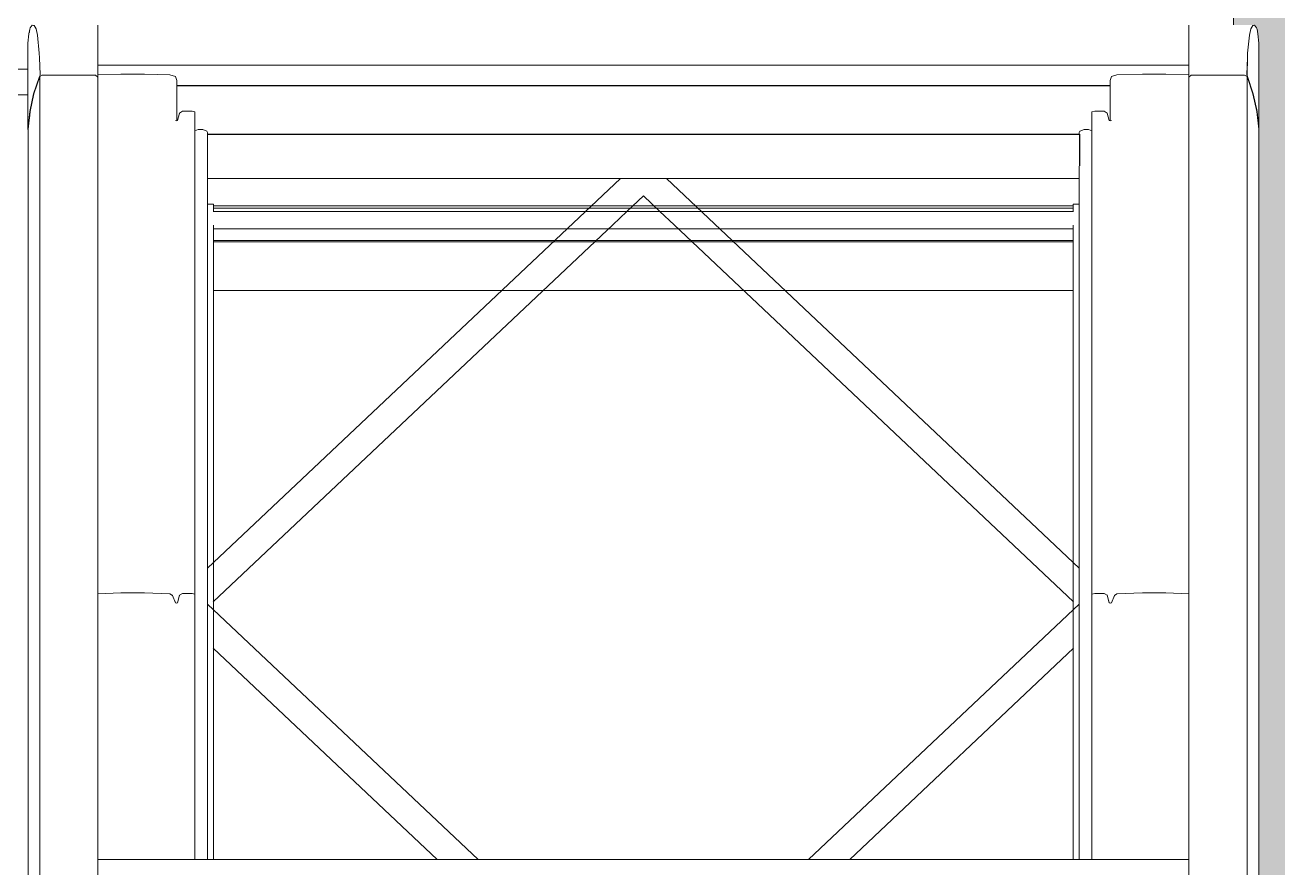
# Model space of a CAD drawing. Header units: metres. Extents: x -208 to 1512, y -277 to 123.
# Drawn here: x 17.094 to 17.961, y -3.568 to -2.984 of the extents above; entities that cross this region are included whole.
import ezdxf

# ---------------------------------------------------------------- set-up
doc = ezdxf.new("R2010")
doc.units = ezdxf.units.M
doc.header["$MEASUREMENT"] = 0
doc.linetypes.add('Wipeout_Contour', pattern=[1, 0, -1])
doc.layers.add('325 Dachfenster', color=7, linetype='Continuous')
doc.layers.add('330 Dachaufbau', color=7, linetype='Continuous')

# ---------------------------------------------------------------- blocks, each defined once
blk = doc.blocks.new('Dachfläche_22_4', base_point=(12.655, -4.6))
at = {"layer": '330 Dachaufbau', "linetype": 'Continuous', "lineweight": 0, "true_color": 0x000000}
h = blk.add_hatch(color=18, dxfattribs=at)
h.paths.add_polyline_path([(18.84003, -4.5), (18.83988, -4.54333), (18.83969, -4.6), (18.97043, -4.6), (18.98599, 0.07), (17.955, 0.07), (17.955, -0.77152), (16.205, -0.77152), (16.205, 0.07), (15.195, 0.07), (15.195, -0.4), (15.505, -0.4), (15.505, -0.73528), (12.655, -0.73528), (12.655, -4.5)])
h.paths.add_polyline_path([(17.93, -3.79873), (16.23, -3.79873), (16.23, -2.1975), (17.93, -2.1975)], flags=0)
h.paths.add_polyline_path([(14.99185, -2.1975), (14.99185, -3.79873), (13.29185, -3.79873), (13.29185, -2.1975)], flags=0)
at = {"layer": '330 Dachaufbau', "color": 7, "linetype": 'Continuous', "lineweight": 18, "flags": 128}
blk.add_lwpolyline([(17.93, -3.79873), (17.93, -2.1975)], dxfattribs=at)
blk = doc.blocks.new('VELUX SlopeRoofBundle[16]_4')
at = {"color": 254, "linetype": 'Wipeout_Contour', "lineweight": 0, "ltscale": 142.214806}
blk.add_wipeout([(17.13259, -2.95926), (17.13298, -2.98422), (17.14465, -2.98422), (17.14465, -3.01187), (17.89905, -3.01187), (17.89905, -2.98422), (17.91073, -2.98422), (17.91111, -2.95926)], dxfattribs=at).dxf.layer = '325 Dachfenster'
at = {"color": 254, "linetype": 'Wipeout_Contour', "lineweight": 0, "ltscale": 69.440791}
blk.add_wipeout([(17.09615, -3.01484), (17.08185, -3.01484), (17.08185, -3.01541), (17.09615, -3.01541)], dxfattribs=at).dxf.layer = '325 Dachfenster'
at = {"color": 254, "linetype": 'Wipeout_Contour', "lineweight": 0, "ltscale": 53.746322}
blk.add_wipeout([(17.84455, -3.02258), (17.84556, -3.01991), (17.84555, -3.01983)], dxfattribs=at).dxf.layer = '325 Dachfenster'
at = {"color": 254, "linetype": 'Wipeout_Contour', "lineweight": 0, "ltscale": 103.308752}
blk.add_wipeout([(17.08185, -3.06787), (17.09635, -3.06787), (17.09635, -3.05641), (17.09615, -3.05626), (17.09615, -3.03252), (17.08185, -3.03252)], dxfattribs=at).dxf.layer = '325 Dachfenster'
at = {"color": 254, "linetype": 'Wipeout_Contour', "lineweight": 0, "ltscale": 91.803189}
blk.add_wipeout([(17.94605, -3.04401), (17.94605, -3.6153), (17.94625, -3.6162), (17.94735, -3.62657), (17.94735, -3.05626)], dxfattribs=at).dxf.layer = '325 Dachfenster'
at = {"color": 254, "linetype": 'Wipeout_Contour', "lineweight": 0, "ltscale": 70.176046}
blk.add_wipeout([(17.21715, -3.56164), (17.21995, -3.56164), (17.21995, -3.05769), (17.21715, -3.05656)], dxfattribs=at).dxf.layer = '325 Dachfenster'
at = {"color": 254, "linetype": 'Wipeout_Contour', "lineweight": 0, "ltscale": 146.183096}
blk.add_wipeout([(17.82325, -3.0818), (17.82325, -3.56164), (17.82375, -3.56164), (17.82375, -3.05769), (17.82325, -3.05854), (17.82325, -3.05967), (17.82335, -3.05967), (17.82335, -3.08153)], dxfattribs=at).dxf.layer = '325 Dachfenster'
at = {"color": 254, "linetype": 'Wipeout_Contour', "lineweight": 0, "ltscale": 70.032159}
blk.add_wipeout([(17.14465, -3.37775), (17.14465, -3.56164), (17.16055, -3.56164), (17.16055, -3.37723)], dxfattribs=at).dxf.layer = '325 Dachfenster'
at = {"color": 254, "linetype": 'Wipeout_Contour', "lineweight": 0, "ltscale": 72.700419}
blk.add_wipeout([(17.83205, -3.37801), (17.83205, -3.56164), (17.83395, -3.56164), (17.83395, -3.37752)], dxfattribs=at).dxf.layer = '325 Dachfenster'
at = {"color": 254, "linetype": 'Wipeout_Contour', "lineweight": 0, "ltscale": 108.536518}
blk.add_wipeout([(17.89905, -3.37775), (17.88315, -3.37723), (17.88315, -3.56164), (17.89905, -3.56164), (17.89905, -3.52738), (17.89905, -3.50489)], dxfattribs=at).dxf.layer = '325 Dachfenster'
at = {"color": 254, "linetype": 'Wipeout_Contour', "lineweight": 0, "ltscale": 70.214301}
blk.add_wipeout([(17.19815, -3.38402), (17.19815, -3.56164), (17.19895, -3.56164), (17.19895, -3.38423)], dxfattribs=at).dxf.layer = '325 Dachfenster'
at = {"color": 254, "linetype": 'Wipeout_Contour', "lineweight": 0, "ltscale": 72.852061}
blk.add_wipeout([(17.89905, -3.02019), (17.89905, -3.59082), (17.90075, -3.59082), (17.90075, -3.01893)], dxfattribs=at).dxf.layer = '325 Dachfenster'
at = {"color": 254, "linetype": 'Wipeout_Contour', "lineweight": 0, "ltscale": 138.262601}
blk.add_wipeout([(17.21995, -3.05769), (17.21995, -3.56164), (17.22045, -3.56164), (17.22045, -3.0818), (17.22035, -3.08153), (17.22035, -3.05967), (17.22045, -3.05967), (17.22045, -3.05854)], dxfattribs=at).dxf.layer = '325 Dachfenster'
at = {"color": 254, "linetype": 'Wipeout_Contour', "lineweight": 0, "ltscale": 72.558753}
blk.add_wipeout([(17.82375, -3.56164), (17.82655, -3.56164), (17.82655, -3.05656), (17.82375, -3.05769)], dxfattribs=at).dxf.layer = '325 Dachfenster'
at = {"color": 254, "linetype": 'Wipeout_Contour', "lineweight": 0, "ltscale": 69.480249}
blk.add_wipeout([(17.08185, -3.06787), (17.08185, -3.07367), (17.09635, -3.07367), (17.09635, -3.06787)], dxfattribs=at).dxf.layer = '325 Dachfenster'
at = {"color": 254, "linetype": 'Wipeout_Contour', "lineweight": 0, "ltscale": 70.0945}
blk.add_wipeout([(17.16055, -3.56164), (17.17675, -3.56164), (17.17675, -3.37723), (17.16055, -3.37723)], dxfattribs=at).dxf.layer = '325 Dachfenster'
at = {"color": 254, "linetype": 'Wipeout_Contour', "lineweight": 0, "ltscale": 72.716628}
blk.add_wipeout([(17.83395, -3.37752), (17.83395, -3.56164), (17.84055, -3.56164), (17.84055, -3.37752)], dxfattribs=at).dxf.layer = '325 Dachfenster'
at = {"color": 254, "linetype": 'Wipeout_Contour', "lineweight": 0, "ltscale": 70.217477}
blk.add_wipeout([(17.19895, -3.38423), (17.19895, -3.56164), (17.19975, -3.56164), (17.19975, -3.38395)], dxfattribs=at).dxf.layer = '325 Dachfenster'
at = {"color": 254, "linetype": 'Wipeout_Contour', "lineweight": 0, "ltscale": 72.927548}
blk.add_wipeout([(17.90075, -3.59082), (17.93755, -3.59082), (17.93755, -3.01893), (17.90075, -3.01893)], dxfattribs=at).dxf.layer = '325 Dachfenster'
at = {"color": 254, "linetype": 'Wipeout_Contour', "lineweight": 0, "ltscale": 72.569836}
blk.add_wipeout([(17.82655, -3.05656), (17.82655, -3.56164), (17.82965, -3.56164), (17.82965, -3.05649)], dxfattribs=at).dxf.layer = '325 Dachfenster'
at = {"color": 254, "linetype": 'Wipeout_Contour', "lineweight": 0, "ltscale": 69.488822}
blk.add_wipeout([(17.09635, -3.07367), (17.08185, -3.07367), (17.08185, -3.0917), (17.09635, -3.0917)], dxfattribs=at).dxf.layer = '325 Dachfenster'
at = {"color": 254, "linetype": 'Wipeout_Contour', "lineweight": 0, "ltscale": 70.200009}
blk.add_wipeout([(17.19435, -3.3778), (17.19435, -3.56164), (17.19615, -3.56164), (17.19615, -3.37886)], dxfattribs=at).dxf.layer = '325 Dachfenster'
at = {"color": 254, "linetype": 'Wipeout_Contour', "lineweight": 0, "ltscale": 72.735054}
blk.add_wipeout([(17.84055, -3.37752), (17.84055, -3.56164), (17.84265, -3.56164), (17.84265, -3.37879)], dxfattribs=at).dxf.layer = '325 Dachfenster'
at = {"color": 254, "linetype": 'Wipeout_Contour', "lineweight": 0, "ltscale": 109.144056}
blk.add_wipeout([(17.93755, -3.01893), (17.93755, -3.59082), (17.93902, -3.59082), (17.9391, -3.5909), (17.93935, -3.59156), (17.93935, -3.01989)], dxfattribs=at).dxf.layer = '325 Dachfenster'
at = {"color": 254, "linetype": 'Wipeout_Contour', "lineweight": 0, "ltscale": 72.581002}
blk.add_wipeout([(17.82965, -3.56164), (17.83205, -3.56164), (17.83205, -3.05731), (17.82965, -3.05649)], dxfattribs=at).dxf.layer = '325 Dachfenster'
at = {"color": 254, "linetype": 'Wipeout_Contour', "lineweight": 0, "ltscale": 172.700447}
blk.add_wipeout([(17.08185, -3.0917), (17.08185, -3.70979), (17.09423, -3.70979), (17.09425, -3.66149), (17.09425, -3.64552), (17.09555, -3.63161), (17.09615, -3.62846), (17.09615, -3.62845), (17.09635, -3.62657), (17.09635, -3.0917)], dxfattribs=at).dxf.layer = '325 Dachfenster'
at = {"color": 254, "linetype": 'Wipeout_Contour', "lineweight": 0, "ltscale": 70.212588}
blk.add_wipeout([(17.19615, -3.37886), (17.19615, -3.56164), (17.19815, -3.56164), (17.19815, -3.38402)], dxfattribs=at).dxf.layer = '325 Dachfenster'
at = {"color": 254, "linetype": 'Wipeout_Contour', "lineweight": 0, "ltscale": 72.747084}
blk.add_wipeout([(17.84395, -3.38395), (17.84395, -3.56164), (17.84475, -3.56164), (17.84475, -3.38423)], dxfattribs=at).dxf.layer = '325 Dachfenster'
at = {"color": 254, "linetype": 'Wipeout_Contour', "lineweight": 0, "ltscale": 91.858679}
blk.add_wipeout([(17.94335, -3.03184), (17.94335, -3.60344), (17.94355, -3.60403), (17.94605, -3.6153), (17.94605, -3.04401)], dxfattribs=at).dxf.layer = '325 Dachfenster'
at = {"color": 254, "linetype": 'Wipeout_Contour', "lineweight": 0, "ltscale": 86.965611}
blk.add_wipeout([(17.09635, -3.05626), (17.09635, -3.62657), (17.09745, -3.6162), (17.09765, -3.6153), (17.09765, -3.04401)], dxfattribs=at).dxf.layer = '325 Dachfenster'
at = {"color": 254, "linetype": 'Wipeout_Contour', "lineweight": 0, "ltscale": 70.16139}
blk.add_wipeout([(17.17675, -3.37723), (17.17675, -3.56164), (17.19435, -3.56164), (17.19435, -3.3778)], dxfattribs=at).dxf.layer = '325 Dachfenster'
at = {"color": 254, "linetype": 'Wipeout_Contour', "lineweight": 0, "ltscale": 70.225005}
blk.add_wipeout([(17.19975, -3.38395), (17.19975, -3.56164), (17.20105, -3.56164), (17.20105, -3.37879)], dxfattribs=at).dxf.layer = '325 Dachfenster'
at = {"color": 254, "linetype": 'Wipeout_Contour', "lineweight": 0, "ltscale": 72.750158}
blk.add_wipeout([(17.84475, -3.38423), (17.84475, -3.56164), (17.84555, -3.56164), (17.84555, -3.38402)], dxfattribs=at).dxf.layer = '325 Dachfenster'
at = {"color": 254, "linetype": 'Wipeout_Contour', "lineweight": 0, "ltscale": 91.85373}
blk.add_wipeout([(17.93935, -3.01989), (17.93935, -3.59156), (17.93955, -3.59208), (17.94335, -3.60344), (17.94335, -3.03184)], dxfattribs=at).dxf.layer = '325 Dachfenster'
at = {"color": 254, "linetype": 'Wipeout_Contour', "lineweight": 0, "ltscale": 86.88603}
blk.add_wipeout([(17.09765, -3.6153), (17.10015, -3.60403), (17.10035, -3.60344), (17.10035, -3.03184), (17.09765, -3.04401)], dxfattribs=at).dxf.layer = '325 Dachfenster'
at = {"color": 254, "linetype": 'Wipeout_Contour', "lineweight": 0, "ltscale": 70.226923}
blk.add_wipeout([(17.20105, -3.37879), (17.20105, -3.56164), (17.20315, -3.56164), (17.20315, -3.37752)], dxfattribs=at).dxf.layer = '325 Dachfenster'
at = {"color": 254, "linetype": 'Wipeout_Contour', "lineweight": 0, "ltscale": 72.759034}
blk.add_wipeout([(17.84555, -3.38402), (17.84555, -3.56164), (17.84755, -3.56164), (17.84755, -3.37886)], dxfattribs=at).dxf.layer = '325 Dachfenster'
at = {"color": 254, "linetype": 'Wipeout_Contour', "lineweight": 0, "ltscale": 86.867637}
blk.add_wipeout([(17.10035, -3.03184), (17.10035, -3.60344), (17.10415, -3.59208), (17.10435, -3.59156), (17.10435, -3.01989)], dxfattribs=at).dxf.layer = '325 Dachfenster'
at = {"color": 254, "linetype": 'Wipeout_Contour', "lineweight": 0, "ltscale": 70.01452}
blk.add_wipeout([(17.19815, -3.0503), (17.19615, -3.04514), (17.19615, -3.37886), (17.19815, -3.38402)], dxfattribs=at).dxf.layer = '325 Dachfenster'
at = {"color": 254, "linetype": 'Wipeout_Contour', "lineweight": 0, "ltscale": 70.242639}
blk.add_wipeout([(17.20315, -3.56164), (17.20975, -3.56164), (17.20975, -3.37752), (17.20315, -3.37752)], dxfattribs=at).dxf.layer = '325 Dachfenster'
at = {"color": 254, "linetype": 'Wipeout_Contour', "lineweight": 0, "ltscale": 72.746509}
blk.add_wipeout([(17.84265, -3.37879), (17.84265, -3.56164), (17.84395, -3.56164), (17.84395, -3.38395)], dxfattribs=at).dxf.layer = '325 Dachfenster'
at = {"color": 254, "linetype": 'Wipeout_Contour', "lineweight": 0, "ltscale": 69.806368}
blk.add_wipeout([(17.10615, -3.59082), (17.14295, -3.59082), (17.14295, -3.01893), (17.10615, -3.01893)], dxfattribs=at).dxf.layer = '325 Dachfenster'
at = {"color": 254, "linetype": 'Wipeout_Contour', "lineweight": 0, "ltscale": 69.966806}
blk.add_wipeout([(17.17675, -3.04351), (17.17675, -3.37723), (17.19435, -3.3778), (17.19435, -3.04408)], dxfattribs=at).dxf.layer = '325 Dachfenster'
at = {"color": 254, "linetype": 'Wipeout_Contour', "lineweight": 0, "ltscale": 70.259808}
blk.add_wipeout([(17.20975, -3.37752), (17.20975, -3.56164), (17.21165, -3.56164), (17.21165, -3.37801)], dxfattribs=at).dxf.layer = '325 Dachfenster'
at = {"color": 254, "linetype": 'Wipeout_Contour', "lineweight": 0, "ltscale": 72.761752}
blk.add_wipeout([(17.84755, -3.37886), (17.84755, -3.56164), (17.84935, -3.56164), (17.84935, -3.3778)], dxfattribs=at).dxf.layer = '325 Dachfenster'
at = {"color": 254, "linetype": 'Wipeout_Contour', "lineweight": 0, "ltscale": 105.561063}
blk.add_wipeout([(17.10435, -3.01989), (17.10435, -3.59156), (17.1046, -3.5909), (17.10469, -3.59082), (17.10615, -3.59082), (17.10615, -3.01893)], dxfattribs=at).dxf.layer = '325 Dachfenster'
at = {"color": 254, "linetype": 'Wipeout_Contour', "lineweight": 0, "ltscale": 69.882127}
blk.add_wipeout([(17.14295, -3.01893), (17.14295, -3.59082), (17.14465, -3.59082), (17.14465, -3.02019)], dxfattribs=at).dxf.layer = '325 Dachfenster'
at = {"color": 254, "linetype": 'Wipeout_Contour', "lineweight": 0, "ltscale": 70.005294}
blk.add_wipeout([(17.19435, -3.04408), (17.19435, -3.3778), (17.19615, -3.37886), (17.19615, -3.04514)], dxfattribs=at).dxf.layer = '325 Dachfenster'
at = {"color": 254, "linetype": 'Wipeout_Contour', "lineweight": 0, "ltscale": 70.153389}
blk.add_wipeout([(17.21165, -3.05731), (17.21165, -3.56164), (17.21405, -3.56164), (17.21405, -3.05649)], dxfattribs=at).dxf.layer = '325 Dachfenster'
at = {"color": 254, "linetype": 'Wipeout_Contour', "lineweight": 0, "ltscale": 72.799259}
blk.add_wipeout([(17.84935, -3.3778), (17.84935, -3.56164), (17.86695, -3.56164), (17.86695, -3.37723)], dxfattribs=at).dxf.layer = '325 Dachfenster'
at = {"color": 254, "linetype": 'Wipeout_Contour', "lineweight": 0, "ltscale": 260.794216}
blk.add_wipeout([(17.08185, -3.01484), (17.09615, -3.01484), (17.09615, -2.99685), (17.09692, -2.99035), (17.09745, -2.98718), (17.09785, -2.98607), (17.09916, -2.98422), (17.12448, -2.98422), (17.12385, -2.95926), (17.11985, -2.95926), (17.11985, -2.96046), (17.09422, -2.96046), (17.09422, -2.95834), (17.09422, -2.95558), (17.08185, -2.95558)], dxfattribs=at).dxf.layer = '325 Dachfenster'
at = {"color": 254, "linetype": 'Wipeout_Contour', "lineweight": 0, "ltscale": 69.837262}
blk.add_wipeout([(17.16055, -3.04351), (17.14465, -3.04403), (17.14465, -3.37775), (17.16055, -3.37723)], dxfattribs=at).dxf.layer = '325 Dachfenster'
at = {"color": 254, "linetype": 'Wipeout_Contour', "lineweight": 0, "ltscale": 70.025732}
blk.add_wipeout([(17.19895, -3.05055), (17.19895, -3.38423), (17.19975, -3.38395), (17.19975, -3.05027)], dxfattribs=at).dxf.layer = '325 Dachfenster'
at = {"color": 254, "linetype": 'Wipeout_Contour', "lineweight": 0, "ltscale": 70.163913}
blk.add_wipeout([(17.21405, -3.56164), (17.21715, -3.56164), (17.21715, -3.05656), (17.21405, -3.05649)], dxfattribs=at).dxf.layer = '325 Dachfenster'
at = {"color": 254, "linetype": 'Wipeout_Contour', "lineweight": 0, "ltscale": 107.876449}
blk.add_wipeout([(17.84475, -3.05055), (17.84475, -3.38423), (17.84555, -3.38402), (17.84555, -3.0503), (17.84545, -3.05033), (17.84545, -3.05036)], dxfattribs=at).dxf.layer = '325 Dachfenster'
at = {"color": 254, "linetype": 'Wipeout_Contour', "lineweight": 0, "ltscale": 72.864984}
blk.add_wipeout([(17.86695, -3.37723), (17.86695, -3.56164), (17.88315, -3.56164), (17.88315, -3.37723)], dxfattribs=at).dxf.layer = '325 Dachfenster'
at = {"color": 254, "linetype": 'Wipeout_Contour', "lineweight": 0, "ltscale": 69.802313}
blk.add_wipeout([(17.10415, -3.01989), (17.10458, -3.01879), (17.10466, -3.01836), (17.10415, -3.00685)], dxfattribs=at).dxf.layer = '325 Dachfenster'
at = {"color": 254, "linetype": 'Wipeout_Contour', "lineweight": 0, "ltscale": 69.900248}
blk.add_wipeout([(17.16055, -3.04351), (17.16055, -3.37723), (17.17675, -3.37723), (17.17675, -3.04351)], dxfattribs=at).dxf.layer = '325 Dachfenster'
at = {"color": 254, "linetype": 'Wipeout_Contour', "lineweight": 0, "ltscale": 70.065424}
blk.add_wipeout([(17.20975, -3.04383), (17.20975, -3.37752), (17.21165, -3.37801), (17.21165, -3.04433)], dxfattribs=at).dxf.layer = '325 Dachfenster'
at = {"color": 254, "linetype": 'Wipeout_Contour', "lineweight": 0, "ltscale": 105.537492}
blk.add_wipeout([(17.19825, -3.05033), (17.19815, -3.0503), (17.19815, -3.38402), (17.19895, -3.38423), (17.19895, -3.05055), (17.19825, -3.05036)], dxfattribs=at).dxf.layer = '325 Dachfenster'
at = {"color": 254, "linetype": 'Wipeout_Contour', "lineweight": 0, "ltscale": 72.561982}
blk.add_wipeout([(17.84395, -3.05027), (17.84395, -3.38395), (17.84475, -3.38423), (17.84475, -3.05055)], dxfattribs=at).dxf.layer = '325 Dachfenster'
at = {"color": 254, "linetype": 'Wipeout_Contour', "lineweight": 0, "ltscale": 71.194389}
blk.add_wipeout([(17.22035, -3.07982), (17.82335, -3.07982), (17.82335, -3.0748), (17.22035, -3.0748)], dxfattribs=at).dxf.layer = '325 Dachfenster'
at = {"color": 254, "linetype": 'Wipeout_Contour', "lineweight": 0, "ltscale": 71.203479}
blk.add_wipeout([(17.22045, -3.0905), (17.82325, -3.0905), (17.82325, -3.09043), (17.22045, -3.09043)], dxfattribs=at).dxf.layer = '325 Dachfenster'
at = {"color": 254, "linetype": 'Wipeout_Contour', "lineweight": 0, "ltscale": 71.560025}
blk.add_wipeout([(17.89905, -3.56177), (17.14465, -3.56177), (17.14465, -3.56751), (17.89905, -3.56751)], dxfattribs=at).dxf.layer = '325 Dachfenster'
at = {"layer": '325 Dachfenster', "linetype": 'Continuous', "lineweight": 0, "flags": 128}
blk.add_lwpolyline([(17.19435, -3.3778), (17.17675, -3.37723), (17.16055, -3.37723), (17.14465, -3.37775)], dxfattribs=at)
at = {"color": 254, "linetype": 'Wipeout_Contour', "lineweight": 0, "ltscale": 69.70132}
blk.add_wipeout([(17.14465, -3.04403), (17.16055, -3.04351), (17.16055, -3.0182), (17.14465, -3.01871)], dxfattribs=at).dxf.layer = '325 Dachfenster'
at = {"color": 254, "linetype": 'Wipeout_Contour', "lineweight": 0, "ltscale": 70.02697}
blk.add_wipeout([(17.19975, -3.05027), (17.19975, -3.38395), (17.20105, -3.37879), (17.20105, -3.04511)], dxfattribs=at).dxf.layer = '325 Dachfenster'
at = {"color": 254, "linetype": 'Wipeout_Contour', "lineweight": 0, "ltscale": 72.555305}
blk.add_wipeout([(17.84265, -3.0451), (17.84265, -3.37879), (17.84395, -3.38395), (17.84395, -3.05027)], dxfattribs=at).dxf.layer = '325 Dachfenster'
at = {"color": 254, "linetype": 'Wipeout_Contour', "lineweight": 0, "ltscale": 142.37349}
blk.add_wipeout([(17.22035, -3.08067), (17.22035, -3.08153), (17.22045, -3.0818), (17.22045, -3.08258), (17.82325, -3.08258), (17.82325, -3.0818), (17.82335, -3.08153), (17.82335, -3.08067)], dxfattribs=at).dxf.layer = '325 Dachfenster'
at = {"color": 254, "linetype": 'Wipeout_Contour', "lineweight": 0, "ltscale": 71.557618}
blk.add_wipeout([(17.14465, -3.56164), (17.14465, -3.56177), (17.89905, -3.56177), (17.89905, -3.56164)], dxfattribs=at).dxf.layer = '325 Dachfenster'
at = {"layer": '325 Dachfenster', "linetype": 'Continuous', "lineweight": 0, "flags": 128}
for points in [[(17.19615, -3.37886), (17.19435, -3.3778)], [(17.19895, -3.38423), (17.19815, -3.38402)], [(17.19975, -3.38395), (17.19895, -3.38423)]]:
    blk.add_lwpolyline(points, dxfattribs=at)
at = {"color": 254, "linetype": 'Wipeout_Contour', "lineweight": 0, "ltscale": 69.765624}
blk.add_wipeout([(17.16055, -3.0182), (17.16055, -3.04351), (17.17675, -3.04351), (17.17675, -3.0182)], dxfattribs=at).dxf.layer = '325 Dachfenster'
at = {"color": 254, "linetype": 'Wipeout_Contour', "lineweight": 0, "ltscale": 70.032032}
blk.add_wipeout([(17.20105, -3.04511), (17.20105, -3.37879), (17.20315, -3.37752), (17.20315, -3.04383)], dxfattribs=at).dxf.layer = '325 Dachfenster'
at = {"color": 254, "linetype": 'Wipeout_Contour', "lineweight": 0, "ltscale": 72.529472}
blk.add_wipeout([(17.84055, -3.04383), (17.83395, -3.04383), (17.83395, -3.37752), (17.84055, -3.37752)], dxfattribs=at).dxf.layer = '325 Dachfenster'
at = {"color": 254, "linetype": 'Wipeout_Contour', "lineweight": 0, "ltscale": 71.198373}
blk.add_wipeout([(17.82325, -3.08258), (17.22045, -3.08258), (17.22045, -3.08364), (17.82325, -3.08364)], dxfattribs=at).dxf.layer = '325 Dachfenster'
at = {"layer": '325 Dachfenster', "linetype": 'Continuous', "lineweight": 0, "flags": 128}
blk.add_lwpolyline([(17.19815, -3.38402), (17.19615, -3.37886)], dxfattribs=at)
at = {"color": 254, "linetype": 'Wipeout_Contour', "lineweight": 0, "ltscale": 70.048986}
blk.add_wipeout([(17.20315, -3.04383), (17.20315, -3.37752), (17.20975, -3.37752), (17.20975, -3.04383)], dxfattribs=at).dxf.layer = '325 Dachfenster'
at = {"color": 254, "linetype": 'Wipeout_Contour', "lineweight": 0, "ltscale": 72.512786}
blk.add_wipeout([(17.83205, -3.04433), (17.83205, -3.37801), (17.83395, -3.37752), (17.83395, -3.04383)], dxfattribs=at).dxf.layer = '325 Dachfenster'
at = {"color": 254, "linetype": 'Wipeout_Contour', "lineweight": 0, "ltscale": 72.54683}
blk.add_wipeout([(17.84055, -3.37752), (17.84265, -3.37879), (17.84265, -3.0451), (17.84055, -3.04383)], dxfattribs=at).dxf.layer = '325 Dachfenster'
at = {"color": 254, "linetype": 'Wipeout_Contour', "lineweight": 0, "ltscale": 71.196384}
blk.add_wipeout([(17.22035, -3.07982), (17.22035, -3.08067), (17.82335, -3.08067), (17.82335, -3.07982)], dxfattribs=at).dxf.layer = '325 Dachfenster'
at = {"layer": '325 Dachfenster', "linetype": 'Continuous', "lineweight": 0, "flags": 128}
for points in [[(17.20105, -3.37879), (17.19975, -3.38395)], [(17.20315, -3.37752), (17.20105, -3.37879)], [(17.21165, -3.37801), (17.20975, -3.37752), (17.20315, -3.37752)], [(17.83205, -3.37801), (17.83395, -3.37752), (17.84055, -3.37752)]]:
    blk.add_lwpolyline(points, dxfattribs=at)
at = {"color": 254, "linetype": 'Wipeout_Contour', "lineweight": 0, "ltscale": 123.199768}
blk.add_wipeout([(17.19915, -3.02258), (17.19815, -3.05023), (17.19818, -3.05031), (17.19825, -3.05033), (17.19825, -3.05036), (17.19895, -3.05055), (17.19915, -3.05048)], dxfattribs=at).dxf.layer = '325 Dachfenster'
at = {"color": 254, "linetype": 'Wipeout_Contour', "lineweight": 0, "ltscale": 72.567846}
blk.add_wipeout([(17.84555, -3.0503), (17.84555, -3.38402), (17.84755, -3.37886), (17.84755, -3.04514)], dxfattribs=at).dxf.layer = '325 Dachfenster'
at = {"color": 254, "linetype": 'Wipeout_Contour', "lineweight": 0, "ltscale": 249.332402}
blk.add_wipeout([(17.21165, -3.05274), (17.21165, -3.05731), (17.21405, -3.05649), (17.21715, -3.05656), (17.21995, -3.05769), (17.22045, -3.05854), (17.22045, -3.05967), (17.82325, -3.05967), (17.82325, -3.05854), (17.82375, -3.05769), (17.82655, -3.05656), (17.82965, -3.05649), (17.83205, -3.05731), (17.83205, -3.05274)], dxfattribs=at).dxf.layer = '325 Dachfenster'
at = {"color": 254, "linetype": 'Wipeout_Contour', "lineweight": 0, "ltscale": 71.198959}
blk.add_wipeout([(17.82325, -3.08364), (17.22045, -3.08364), (17.22045, -3.08428), (17.82325, -3.08428)], dxfattribs=at).dxf.layer = '325 Dachfenster'
at = {"layer": '325 Dachfenster', "linetype": 'Continuous', "lineweight": 0, "flags": 128}
for points in [[(17.84055, -3.37752), (17.84265, -3.37879)], [(17.84395, -3.38395), (17.84475, -3.38423)], [(17.84475, -3.38423), (17.84555, -3.38402)]]:
    blk.add_lwpolyline(points, dxfattribs=at)
at = {"color": 254, "linetype": 'Wipeout_Contour', "lineweight": 0, "ltscale": 52.507255}
blk.add_wipeout([(17.19815, -3.01983), (17.19435, -3.04408), (17.19615, -3.04514)], dxfattribs=at).dxf.layer = '325 Dachfenster'
at = {"color": 254, "linetype": 'Wipeout_Contour', "lineweight": 0, "ltscale": 72.573861}
blk.add_wipeout([(17.84755, -3.04514), (17.84755, -3.37886), (17.84935, -3.3778), (17.84935, -3.04408)], dxfattribs=at).dxf.layer = '325 Dachfenster'
at = {"color": 254, "linetype": 'Wipeout_Contour', "lineweight": 0, "ltscale": 71.18605}
blk.add_wipeout([(17.22035, -3.07049), (17.82335, -3.07049), (17.82335, -3.05988), (17.22035, -3.05988)], dxfattribs=at).dxf.layer = '325 Dachfenster'
at = {"color": 254, "linetype": 'Wipeout_Contour', "lineweight": 0, "ltscale": 71.201612}
blk.add_wipeout([(17.22045, -3.08499), (17.22045, -3.09043), (17.82325, -3.09043), (17.82325, -3.08499)], dxfattribs=at).dxf.layer = '325 Dachfenster'
at = {"layer": '325 Dachfenster', "linetype": 'Continuous', "lineweight": 0, "flags": 128}
blk.add_lwpolyline([(17.84265, -3.37879), (17.84395, -3.38395)], dxfattribs=at)
at = {"color": 254, "linetype": 'Wipeout_Contour', "lineweight": 0, "ltscale": 69.531421}
blk.add_wipeout([(17.19615, -3.04514), (17.19815, -3.05023), (17.19915, -3.02258), (17.19815, -3.01983)], dxfattribs=at).dxf.layer = '325 Dachfenster'
at = {"color": 254, "linetype": 'Wipeout_Contour', "lineweight": 0, "ltscale": 72.611698}
blk.add_wipeout([(17.84935, -3.04408), (17.84935, -3.3778), (17.86695, -3.37723), (17.86695, -3.04351)], dxfattribs=at).dxf.layer = '325 Dachfenster'
at = {"color": 254, "linetype": 'Wipeout_Contour', "lineweight": 0, "ltscale": 71.182214}
blk.add_wipeout([(17.22035, -3.05988), (17.82335, -3.05988), (17.82335, -3.05967), (17.22035, -3.05967)], dxfattribs=at).dxf.layer = '325 Dachfenster'
at = {"color": 254, "linetype": 'Wipeout_Contour', "lineweight": 0, "ltscale": 71.191148}
blk.add_wipeout([(17.22035, -3.0748), (17.82335, -3.0748), (17.82335, -3.07049), (17.22035, -3.07049)], dxfattribs=at).dxf.layer = '325 Dachfenster'
at = {"color": 254, "linetype": 'Wipeout_Contour', "lineweight": 0, "ltscale": 71.199426}
blk.add_wipeout([(17.22045, -3.08428), (17.22045, -3.08499), (17.82325, -3.08499), (17.82325, -3.08428)], dxfattribs=at).dxf.layer = '325 Dachfenster'
at = {"color": 254, "linetype": 'Wipeout_Contour', "lineweight": 0, "ltscale": 53.235235}
blk.add_wipeout([(17.22045, -3.0905), (17.22045, -3.36016), (17.50598, -3.0905)], dxfattribs=at).dxf.layer = '325 Dachfenster'
at = {"color": 254, "linetype": 'Wipeout_Contour', "lineweight": 0, "ltscale": 53.475192}
blk.add_wipeout([(17.82325, -3.0905), (17.53773, -3.0905), (17.82325, -3.36016)], dxfattribs=at).dxf.layer = '325 Dachfenster'
at = {"layer": '325 Dachfenster', "linetype": 'Continuous', "lineweight": 0, "flags": 128}
for points in [[(17.22045, -3.05854), (17.21995, -3.05769)], [(17.22045, -3.05854), (17.22045, -3.05967)], [(17.82325, -3.05854), (17.82375, -3.05769)], [(17.82325, -3.05854), (17.82325, -3.05967)], [(17.22035, -3.05967), (17.22035, -3.05988)], [(17.22035, -3.05967), (17.82335, -3.05967)], [(17.22035, -3.05988), (17.22035, -3.07049), (17.22035, -3.0748), (17.22035, -3.07982), (17.22035, -3.08067), (17.22035, -3.08153)], [(17.82335, -3.05988), (17.82335, -3.05967)], [(17.82335, -3.08153), (17.82335, -3.08067), (17.82335, -3.07982), (17.82335, -3.0748), (17.82335, -3.07049), (17.82335, -3.05988)], [(17.84555, -3.38402), (17.84755, -3.37886)], [(17.84755, -3.37886), (17.84935, -3.3778)]]:
    blk.add_lwpolyline(points, dxfattribs=at)
at = {"color": 254, "linetype": 'Wipeout_Contour', "lineweight": 0, "ltscale": 69.831399}
blk.add_wipeout([(17.17675, -3.0182), (17.17675, -3.04351), (17.19435, -3.04408), (17.19435, -3.01876)], dxfattribs=at).dxf.layer = '325 Dachfenster'
at = {"color": 254, "linetype": 'Wipeout_Contour', "lineweight": 0, "ltscale": 126.726435}
blk.add_wipeout([(17.84455, -3.05048), (17.84475, -3.05055), (17.84545, -3.05036), (17.84545, -3.05033), (17.84553, -3.05031), (17.84555, -3.05023), (17.84455, -3.02258)], dxfattribs=at).dxf.layer = '325 Dachfenster'
at = {"color": 254, "linetype": 'Wipeout_Contour', "lineweight": 0, "ltscale": 72.678091}
blk.add_wipeout([(17.86695, -3.04351), (17.86695, -3.37723), (17.88315, -3.37723), (17.88315, -3.04351)], dxfattribs=at).dxf.layer = '325 Dachfenster'
at = {"color": 254, "linetype": 'Wipeout_Contour', "lineweight": 0, "ltscale": 142.842747}
blk.add_wipeout([(17.50598, -3.0905), (17.22045, -3.36016), (17.22045, -3.3849), (17.40759, -3.56164), (17.63611, -3.56164), (17.82325, -3.3849), (17.82325, -3.36016), (17.53773, -3.0905)], dxfattribs=at).dxf.layer = '325 Dachfenster'
at = {"layer": '325 Dachfenster', "linetype": 'Continuous', "lineweight": 0, "flags": 128}
for points in [[(17.22045, -3.09043), (17.82325, -3.09043)], [(17.50598, -3.0905), (17.22045, -3.36016)], [(17.22045, -3.0905), (17.82325, -3.0905)], [(17.53773, -3.0905), (17.82325, -3.36016)], [(17.22045, -3.10825), (17.22435, -3.10825)], [(17.22435, -3.10825), (17.22455, -3.10846)], [(17.22455, -3.10846), (17.22455, -3.1132)], [(17.22455, -3.10931), (17.81915, -3.10931)], [(17.81935, -3.10825), (17.81915, -3.10846)], [(17.81915, -3.10846), (17.81915, -3.1132)], [(17.82325, -3.10825), (17.81935, -3.10825)], [(17.22442, -3.1132), (17.81929, -3.1132)], [(17.22455, -3.11101), (17.81915, -3.11101)], [(17.22455, -3.12522), (17.81915, -3.12522)], [(17.22455, -3.13335), (17.81915, -3.13335)], [(17.22455, -3.13413), (17.81915, -3.13413)], [(17.22455, -3.16786), (17.81915, -3.16786)]]:
    blk.add_lwpolyline(points, dxfattribs=at)
at = {"color": 254, "linetype": 'Wipeout_Contour', "lineweight": 0, "ltscale": 52.810928}
blk.add_wipeout([(17.19435, -3.04408), (17.19815, -3.01983), (17.19435, -3.01876)], dxfattribs=at).dxf.layer = '325 Dachfenster'
at = {"color": 254, "linetype": 'Wipeout_Contour', "lineweight": 0, "ltscale": 72.745533}
blk.add_wipeout([(17.84556, -3.01991), (17.84455, -3.02258), (17.84555, -3.05023), (17.84755, -3.04514)], dxfattribs=at).dxf.layer = '325 Dachfenster'
at = {"color": 254, "linetype": 'Wipeout_Contour', "lineweight": 0, "ltscale": 72.74136}
blk.add_wipeout([(17.88315, -3.04351), (17.88315, -3.37723), (17.89905, -3.37775), (17.89905, -3.04403)], dxfattribs=at).dxf.layer = '325 Dachfenster'
at = {"color": 254, "linetype": 'Wipeout_Contour', "lineweight": 0, "ltscale": 53.515435}
blk.add_wipeout([(17.40759, -3.56164), (17.22045, -3.3849), (17.22045, -3.56164)], dxfattribs=at).dxf.layer = '325 Dachfenster'
at = {"color": 254, "linetype": 'Wipeout_Contour', "lineweight": 0, "ltscale": 53.933176}
blk.add_wipeout([(17.82325, -3.3849), (17.63611, -3.56164), (17.82325, -3.56164)], dxfattribs=at).dxf.layer = '325 Dachfenster'
at = {"layer": '325 Dachfenster', "linetype": 'Continuous', "lineweight": 0, "flags": 128}
for points in [[(17.22045, -3.0818), (17.22045, -3.56164)], [(17.82325, -3.0818), (17.82325, -3.56164)], [(17.52185, -3.10238), (17.5104, -3.1132), (17.50066, -3.12239), (17.22442, -3.38328)], [(17.52185, -3.10238), (17.53331, -3.1132), (17.54304, -3.12239), (17.81929, -3.38328)], [(17.22455, -3.12267), (17.22455, -3.56164)], [(17.81915, -3.12267), (17.81915, -3.56164)], [(17.84935, -3.3778), (17.86695, -3.37723), (17.88315, -3.37723), (17.89905, -3.37775)], [(17.40759, -3.56164), (17.22045, -3.3849)], [(17.63611, -3.56164), (17.82325, -3.3849)], [(17.37914, -3.56164), (17.22442, -3.41552)], [(17.66456, -3.56164), (17.81929, -3.41552)], [(17.89905, -3.56164), (17.14465, -3.56164)]]:
    blk.add_lwpolyline(points, dxfattribs=at)
at = {"color": 254, "linetype": 'Wipeout_Contour', "lineweight": 0, "ltscale": 53.761134}
blk.add_wipeout([(17.84935, -3.01876), (17.84555, -3.01983), (17.84935, -3.04408)], dxfattribs=at).dxf.layer = '325 Dachfenster'
at = {"color": 254, "linetype": 'Wipeout_Contour', "lineweight": 0, "ltscale": 69.116089}
blk.add_wipeout([(17.19615, -3.04514), (17.19815, -3.0503), (17.19818, -3.05031), (17.19815, -3.05023)], dxfattribs=at).dxf.layer = '325 Dachfenster'
at = {"color": 254, "linetype": 'Wipeout_Contour', "lineweight": 0, "ltscale": 72.480959}
blk.add_wipeout([(17.84935, -3.04408), (17.86695, -3.04351), (17.86695, -3.0182), (17.84935, -3.01876)], dxfattribs=at).dxf.layer = '325 Dachfenster'
at = {"color": 254, "linetype": 'Wipeout_Contour', "lineweight": 0, "ltscale": 54.386173}
blk.add_wipeout([(17.84555, -3.01983), (17.84755, -3.04514), (17.84935, -3.04408)], dxfattribs=at).dxf.layer = '325 Dachfenster'
at = {"color": 254, "linetype": 'Wipeout_Contour', "lineweight": 0, "ltscale": 72.548729}
blk.add_wipeout([(17.86695, -3.0182), (17.86695, -3.04351), (17.88315, -3.04351), (17.88315, -3.0182)], dxfattribs=at).dxf.layer = '325 Dachfenster'
at = {"color": 254, "linetype": 'Wipeout_Contour', "lineweight": 0, "ltscale": 72.611302}
blk.add_wipeout([(17.88315, -3.0182), (17.88315, -3.04351), (17.89905, -3.04403), (17.89905, -3.01871)], dxfattribs=at).dxf.layer = '325 Dachfenster'
at = {"color": 254, "linetype": 'Wipeout_Contour', "lineweight": 0, "ltscale": 71.163837}
blk.add_wipeout([(17.19915, -3.03818), (17.84455, -3.03818), (17.84455, -3.02622), (17.19915, -3.02622)], dxfattribs=at).dxf.layer = '325 Dachfenster'
at = {"color": 254, "linetype": 'Wipeout_Contour', "lineweight": 0, "ltscale": 71.159614}
blk.add_wipeout([(17.19915, -3.02622), (17.84455, -3.02622), (17.84455, -3.02615), (17.19915, -3.02615)], dxfattribs=at).dxf.layer = '325 Dachfenster'
at = {"color": 254, "linetype": 'Wipeout_Contour', "lineweight": 0, "ltscale": 284.723482}
blk.add_wipeout([(17.19915, -3.05048), (17.19975, -3.05027), (17.20105, -3.04511), (17.20315, -3.04383), (17.20975, -3.04383), (17.21165, -3.04433), (17.21165, -3.05274), (17.83205, -3.05274), (17.83205, -3.04433), (17.83395, -3.04383), (17.84055, -3.04383), (17.84265, -3.0451), (17.84395, -3.05027), (17.84455, -3.05048), (17.84455, -3.03818), (17.19915, -3.03818)], dxfattribs=at).dxf.layer = '325 Dachfenster'
at = {"layer": '325 Dachfenster', "linetype": 'Continuous', "lineweight": 0, "flags": 128}
for points in [[(17.19975, -3.05027), (17.20105, -3.04511)], [(17.20105, -3.04511), (17.20315, -3.04383)], [(17.20315, -3.04383), (17.20975, -3.04383), (17.21165, -3.04433)], [(17.21165, -3.04433), (17.21165, -3.37801), (17.21165, -3.56164)], [(17.83205, -3.04433), (17.83395, -3.04383), (17.84055, -3.04383)], [(17.83205, -3.04433), (17.83205, -3.37801), (17.83205, -3.56164)], [(17.19818, -3.05031), (17.19815, -3.05023)], [(17.19825, -3.05033), (17.19825, -3.05036)], [(17.19825, -3.05036), (17.19895, -3.05055)], [(17.19895, -3.05055), (17.19975, -3.05027)], [(17.21405, -3.05649), (17.21165, -3.05731)], [(17.21715, -3.05656), (17.21405, -3.05649)], [(17.21995, -3.05769), (17.21715, -3.05656)], [(17.82375, -3.05769), (17.82655, -3.05656)], [(17.82655, -3.05656), (17.82965, -3.05649)], [(17.82965, -3.05649), (17.83205, -3.05731)]]:
    blk.add_lwpolyline(points, dxfattribs=at)
at = {"color": 254, "linetype": 'Wipeout_Contour', "lineweight": 0, "ltscale": 284.57369}
blk.add_wipeout([(17.89905, -3.01187), (17.14465, -3.01187), (17.14465, -3.01871), (17.16055, -3.0182), (17.17675, -3.0182), (17.19435, -3.01876), (17.19815, -3.01983), (17.19915, -3.02258), (17.19915, -3.02615), (17.84455, -3.02615), (17.84455, -3.02258), (17.84555, -3.01983), (17.84935, -3.01876), (17.86695, -3.0182), (17.88315, -3.0182), (17.89905, -3.01871)], dxfattribs=at).dxf.layer = '325 Dachfenster'
at = {"color": 254, "linetype": 'Wipeout_Contour', "lineweight": 0, "ltscale": 73.560168}
blk.add_wipeout([(17.84553, -3.05031), (17.84555, -3.0503), (17.84755, -3.04514), (17.84555, -3.05023)], dxfattribs=at).dxf.layer = '325 Dachfenster'
at = {"layer": '325 Dachfenster', "linetype": 'Continuous', "lineweight": 0, "flags": 128}
for points in [[(17.19915, -3.02258), (17.19815, -3.01983)], [(17.19915, -3.05048), (17.19915, -3.02258)], [(17.84455, -3.02258), (17.84555, -3.01983)], [(17.84455, -3.05048), (17.84455, -3.02258)], [(17.19915, -3.02615), (17.84455, -3.02615)], [(17.84055, -3.04383), (17.84265, -3.0451)], [(17.84265, -3.0451), (17.84395, -3.05027)], [(17.84395, -3.05027), (17.84475, -3.05055)], [(17.84475, -3.05055), (17.84545, -3.05036)], [(17.84545, -3.05036), (17.84545, -3.05033)], [(17.84553, -3.05031), (17.84555, -3.05023)]]:
    blk.add_lwpolyline(points, dxfattribs=at)
at = {"color": 254, "linetype": 'Wipeout_Contour', "lineweight": 0, "ltscale": 246.049119}
blk.add_wipeout([(17.09615, -3.05626), (17.09635, -3.05641), (17.09635, -3.05626), (17.09765, -3.04401), (17.10035, -3.03184), (17.10435, -3.01989), (17.10615, -3.01893), (17.14295, -3.01893), (17.14465, -3.02019), (17.14465, -3.01879), (17.10458, -3.01879), (17.10415, -3.01989), (17.10015, -3.03184), (17.09745, -3.04401)], dxfattribs=at).dxf.layer = '325 Dachfenster'
at = {"color": 254, "linetype": 'Wipeout_Contour', "lineweight": 0, "ltscale": 251.366658}
blk.add_wipeout([(17.93913, -3.01879), (17.89905, -3.01879), (17.89905, -3.02019), (17.90075, -3.01893), (17.93755, -3.01893), (17.93935, -3.01989), (17.94335, -3.03184), (17.94605, -3.04401), (17.94735, -3.05626), (17.94735, -3.05641), (17.94755, -3.05626), (17.94625, -3.04401), (17.94355, -3.03184), (17.93955, -3.01989)], dxfattribs=at).dxf.layer = '325 Dachfenster'
at = {"color": 254, "linetype": 'Wipeout_Contour', "lineweight": 0, "ltscale": 86.655291}
blk.add_wipeout([(17.09692, -2.99035), (17.09615, -2.99685), (17.09615, -3.05626), (17.09745, -3.04401), (17.09745, -2.98718)], dxfattribs=at).dxf.layer = '325 Dachfenster'
at = {"color": 254, "linetype": 'Wipeout_Contour', "lineweight": 0, "ltscale": 72.75193}
blk.add_wipeout([(17.93913, -3.01879), (17.93955, -3.01989), (17.93955, -3.00685), (17.93905, -3.01836)], dxfattribs=at).dxf.layer = '325 Dachfenster'
at = {"layer": '325 Dachfenster', "linetype": 'Continuous', "lineweight": 0, "flags": 128}
for points in [[(17.09615, -3.05626), (17.09635, -3.05641)], [(17.09635, -3.05626), (17.09635, -3.62657)]]:
    blk.add_lwpolyline(points, dxfattribs=at)
at = {"color": 254, "linetype": 'Wipeout_Contour', "lineweight": 0, "ltscale": 104.227138}
blk.add_wipeout([(17.09745, -2.98718), (17.09745, -3.04401), (17.10015, -3.03184), (17.10015, -2.98451), (17.09916, -2.98422), (17.09785, -2.98607)], dxfattribs=at).dxf.layer = '325 Dachfenster'
at = {"color": 254, "linetype": 'Wipeout_Contour', "lineweight": 0, "ltscale": 72.730864}
blk.add_wipeout([(17.89905, -3.00365), (17.93968, -3.00365), (17.94089, -2.99113), (17.89905, -2.99113)], dxfattribs=at).dxf.layer = '325 Dachfenster'
at = {"color": 254, "linetype": 'Wipeout_Contour', "lineweight": 0, "ltscale": 72.716145}
blk.add_wipeout([(17.89905, -3.01879), (17.93913, -3.01879), (17.93905, -3.01836), (17.89905, -3.01836)], dxfattribs=at).dxf.layer = '325 Dachfenster'
at = {"color": 254, "linetype": 'Wipeout_Contour', "lineweight": 0, "ltscale": 69.538505}
blk.add_wipeout([(17.14465, -2.99113), (17.10282, -2.99113), (17.10403, -3.00365), (17.14465, -3.00365)], dxfattribs=at).dxf.layer = '325 Dachfenster'
at = {"color": 254, "linetype": 'Wipeout_Contour', "lineweight": 0, "ltscale": 90.379102}
blk.add_wipeout([(17.89905, -3.01836), (17.93905, -3.01836), (17.93955, -3.00685), (17.93968, -3.00365), (17.89905, -3.00365)], dxfattribs=at).dxf.layer = '325 Dachfenster'
at = {"layer": '325 Dachfenster', "linetype": 'Continuous', "lineweight": 0, "flags": 128}
for points in [[(17.84555, -3.01983), (17.84935, -3.01876), (17.86695, -3.0182), (17.88315, -3.0182), (17.89905, -3.01871)], [(17.89905, -3.01879), (17.89905, -3.01836)], [(17.89905, -3.02019), (17.89905, -3.01879)], [(17.90075, -3.01893), (17.89905, -3.02019)], [(17.89905, -3.02019), (17.89905, -3.59082)]]:
    blk.add_lwpolyline(points, dxfattribs=at)
at = {"color": 254, "linetype": 'Wipeout_Contour', "lineweight": 0, "ltscale": 138.606951}
blk.add_wipeout([(17.10015, -2.98451), (17.10015, -3.03184), (17.10415, -3.01989), (17.10415, -3.00685), (17.10403, -3.00365), (17.10282, -2.99113), (17.10186, -2.98692), (17.10045, -2.98457)], dxfattribs=at).dxf.layer = '325 Dachfenster'
at = {"color": 254, "linetype": 'Wipeout_Contour', "lineweight": 0, "ltscale": 145.495942}
blk.add_wipeout([(17.93955, -3.01989), (17.94355, -3.03184), (17.94355, -2.98451), (17.94326, -2.98457), (17.94185, -2.98692), (17.94089, -2.99113), (17.93968, -3.00365), (17.93955, -3.00685)], dxfattribs=at).dxf.layer = '325 Dachfenster'
at = {"layer": '325 Dachfenster', "linetype": 'Continuous', "lineweight": 0, "flags": 128}
for points in [[(17.09615, -2.99685), (17.09615, -3.05626)], [(17.09615, -3.01484), (17.08185, -3.01484), (17.06755, -3.01484)], [(17.93755, -3.01893), (17.90075, -3.01893)], [(17.93905, -3.01836), (17.93913, -3.01879)], [(17.09615, -3.03252), (17.08185, -3.03252), (17.06755, -3.03252)]]:
    blk.add_lwpolyline(points, dxfattribs=at)
at = {"color": 254, "linetype": 'Wipeout_Contour', "lineweight": 0, "ltscale": 87.411813}
blk.add_wipeout([(17.14465, -2.98422), (17.09916, -2.98422), (17.10015, -2.98451), (17.10045, -2.98457), (17.14465, -2.98457)], dxfattribs=at).dxf.layer = '325 Dachfenster'
at = {"color": 254, "linetype": 'Wipeout_Contour', "lineweight": 0, "ltscale": 72.730466}
blk.add_wipeout([(17.89905, -2.98692), (17.94185, -2.98692), (17.94326, -2.98457), (17.89905, -2.98457)], dxfattribs=at).dxf.layer = '325 Dachfenster'
at = {"color": 254, "linetype": 'Wipeout_Contour', "lineweight": 0, "ltscale": 69.581661}
blk.add_wipeout([(17.10466, -3.01836), (17.10458, -3.01879), (17.14465, -3.01879), (17.14465, -3.01836)], dxfattribs=at).dxf.layer = '325 Dachfenster'
at = {"color": 254, "linetype": 'Wipeout_Contour', "lineweight": 0, "ltscale": 69.52307}
blk.add_wipeout([(17.10045, -2.98457), (17.10186, -2.98692), (17.14465, -2.98692), (17.14465, -2.98457)], dxfattribs=at).dxf.layer = '325 Dachfenster'
at = {"color": 254, "linetype": 'Wipeout_Contour', "lineweight": 0, "ltscale": 72.721133}
blk.add_wipeout([(17.89905, -2.99113), (17.94089, -2.99113), (17.94185, -2.98692), (17.89905, -2.98692)], dxfattribs=at).dxf.layer = '325 Dachfenster'
at = {"color": 254, "linetype": 'Wipeout_Contour', "lineweight": 0, "ltscale": 91.02846}
blk.add_wipeout([(17.94679, -2.99035), (17.94625, -2.98718), (17.94625, -3.04401), (17.94755, -3.05626), (17.94755, -2.99685)], dxfattribs=at).dxf.layer = '325 Dachfenster'
at = {"color": 254, "linetype": 'Wipeout_Contour', "lineweight": 0, "ltscale": 87.373729}
blk.add_wipeout([(17.10403, -3.00365), (17.10415, -3.00685), (17.10466, -3.01836), (17.14465, -3.01836), (17.14465, -3.00365)], dxfattribs=at).dxf.layer = '325 Dachfenster'
at = {"layer": '325 Dachfenster', "linetype": 'Continuous', "lineweight": 0, "flags": 128}
for points in [[(17.14465, -3.01187), (17.89905, -3.01187)], [(17.10458, -3.01879), (17.10415, -3.01989), (17.10015, -3.03184), (17.09745, -3.04401), (17.09615, -3.05626)], [(17.09635, -3.05626), (17.09765, -3.04401), (17.10035, -3.03184), (17.10435, -3.01989)], [(17.10435, -3.01989), (17.10615, -3.01893)], [(17.10435, -3.01989), (17.10435, -3.59156)], [(17.10458, -3.01879), (17.10466, -3.01836)], [(17.10615, -3.01893), (17.14295, -3.01893)], [(17.14295, -3.01893), (17.14465, -3.02019)], [(17.19815, -3.01983), (17.19435, -3.01876), (17.17675, -3.0182), (17.16055, -3.0182), (17.14465, -3.01871)], [(17.14465, -3.01879), (17.14465, -3.01836)], [(17.14465, -3.02019), (17.14465, -3.01879)], [(17.14465, -3.02019), (17.14465, -3.59082)], [(17.94735, -3.05626), (17.94735, -3.62657)], [(17.94735, -3.05641), (17.94755, -3.05626)]]:
    blk.add_lwpolyline(points, dxfattribs=at)
at = {"color": 254, "linetype": 'Wipeout_Contour', "lineweight": 0, "ltscale": 69.536825}
blk.add_wipeout([(17.14465, -2.98692), (17.10186, -2.98692), (17.10282, -2.99113), (17.14465, -2.99113)], dxfattribs=at).dxf.layer = '325 Dachfenster'
at = {"color": 254, "linetype": 'Wipeout_Contour', "lineweight": 0, "ltscale": 108.797715}
blk.add_wipeout([(17.94355, -2.98451), (17.94355, -3.03184), (17.94625, -3.04401), (17.94625, -2.98718), (17.94586, -2.98607), (17.94455, -2.98422)], dxfattribs=at).dxf.layer = '325 Dachfenster'
at = {"layer": '325 Dachfenster', "linetype": 'Continuous', "lineweight": 0, "flags": 128}
for points in [[(17.09615, -2.99685), (17.09692, -2.99035), (17.09745, -2.98718), (17.09785, -2.98607), (17.09916, -2.98422), (17.10015, -2.98451), (17.10045, -2.98457), (17.10186, -2.98692), (17.10282, -2.99113), (17.10403, -3.00365), (17.10415, -3.00685), (17.10466, -3.01836)], [(17.14465, -3.01836), (17.14465, -3.00365), (17.14465, -2.99113), (17.14465, -2.98692), (17.14465, -2.98457), (17.14465, -2.98422)], [(17.94755, -3.05626), (17.94755, -2.99685)], [(17.93935, -3.01989), (17.93755, -3.01893)], [(17.94755, -3.05626), (17.94625, -3.04401), (17.94355, -3.03184), (17.93955, -3.01989), (17.93913, -3.01879)], [(17.93935, -3.01989), (17.93935, -3.59156)], [(17.94735, -3.05626), (17.94605, -3.04401), (17.94335, -3.03184), (17.93935, -3.01989)]]:
    blk.add_lwpolyline(points, dxfattribs=at)
at = {"color": 254, "linetype": 'Wipeout_Contour', "lineweight": 0, "ltscale": 90.507182}
blk.add_wipeout([(17.89905, -2.98422), (17.89905, -2.98457), (17.94326, -2.98457), (17.94355, -2.98451), (17.94455, -2.98422)], dxfattribs=at).dxf.layer = '325 Dachfenster'
at = {"layer": '325 Dachfenster', "linetype": 'Continuous', "lineweight": 0, "flags": 128}
for points in [[(17.89905, -3.01836), (17.89905, -3.00365), (17.89905, -2.99113), (17.89905, -2.98692), (17.89905, -2.98457), (17.89905, -2.98422)], [(17.93905, -3.01836), (17.93955, -3.00685), (17.93968, -3.00365), (17.94089, -2.99113), (17.94185, -2.98692), (17.94326, -2.98457), (17.94355, -2.98451), (17.94455, -2.98422), (17.94586, -2.98607), (17.94625, -2.98718), (17.94679, -2.99035), (17.94755, -2.99685)]]:
    blk.add_lwpolyline(points, dxfattribs=at)
blk = doc.blocks.new('Dachfläche_32_4', base_point=(17.97185, -2.19932))
at = {"layer": '325 Dachfenster', "linetype": 'Continuous', "lineweight": 0}
blk.add_blockref('VELUX SlopeRoofBundle[16]_4', (0, 0), dxfattribs=at)

msp = doc.modelspace()

# ---------------------------------------------------------------- block references
at = {"layer": '330 Dachaufbau', "color": 7, "linetype": 'Continuous', "lineweight": 18}
msp.add_blockref('Dachfläche_22_4', (12.655, -4.6), dxfattribs=at)

# ---------------------------------------------------------------- next in the draw order: block references
at = {"layer": '325 Dachfenster', "color": 7, "linetype": 'Continuous', "lineweight": 13, "true_color": 0xf4f4f4}
msp.add_blockref('Dachfläche_32_4', (17.97185, -2.19932), dxfattribs=at)

doc.saveas('drawing.dxf')
